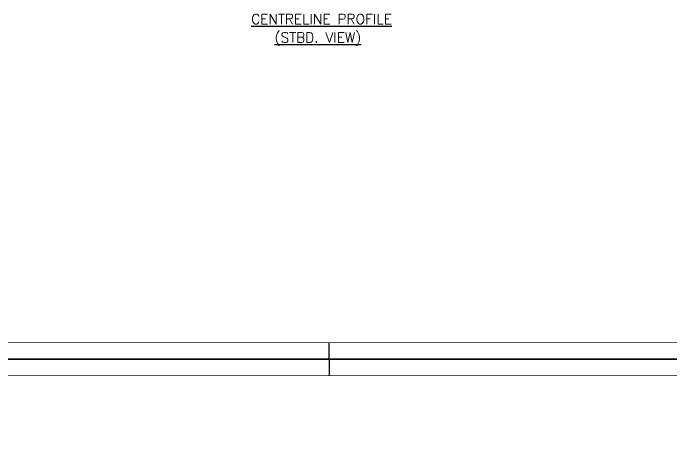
# Model space of a CAD drawing. Header units: inches. Extents: x -439515 to 171412, y -8673 to 415183.
# Drawn here: x 53491 to 113415, y 236008 to 275123 of the extents above; entities that cross this region are included whole.
import ezdxf

# ---------------------------------------------------------------- set-up
doc = ezdxf.new("R2010")
doc.units = ezdxf.units.IN
doc.header["$LTSCALE"] = 700
doc.header["$MEASUREMENT"] = 0
doc.styles.add('ROMANS', font='romans')

# ---------------------------------------------------------------- blocks, each defined once
blk = doc.blocks.new('A$C4BFF05FE')
for p, q in [((-594.5, 841), (-594.5, 831)), ((-594.5, 0), (-594.5, 10))]:
    blk.add_line(p, q)
at = {"color": 3}
blk.add_lwpolyline([(-1189, 0), (0, 0), (0, 841), (-1189, 841)], close=True, dxfattribs=at)
at = {"color": 4, "const_width": 0.5}
blk.add_lwpolyline([(-1169, 10), (-10, 10), (-10, 831), (-1169, 831)], close=True, dxfattribs=at)

msp = doc.modelspace()

# ---------------------------------------------------------------- block references
at = {"linetype": 'ByBlock', "xscale": 150, "yscale": 150, "zscale": 150}
for p in [(171412, 243626.5), (171412, 117476.5)]:
    msp.add_blockref('A$C4BFF05FE', p, dxfattribs=at)

# ---------------------------------------------------------------- texts
at = {"linetype": 'Continuous', "style": 'ROMANS'}
for s, p in [('%%uCENTRELINE PROFILE', (75146.3, 274129.1)), ('%%u(STBD. VIEW)', (77270.6, 272453.9))]:
    msp.add_text(s, height=916.067, dxfattribs=at).set_placement(p)

doc.saveas('drawing.dxf')
